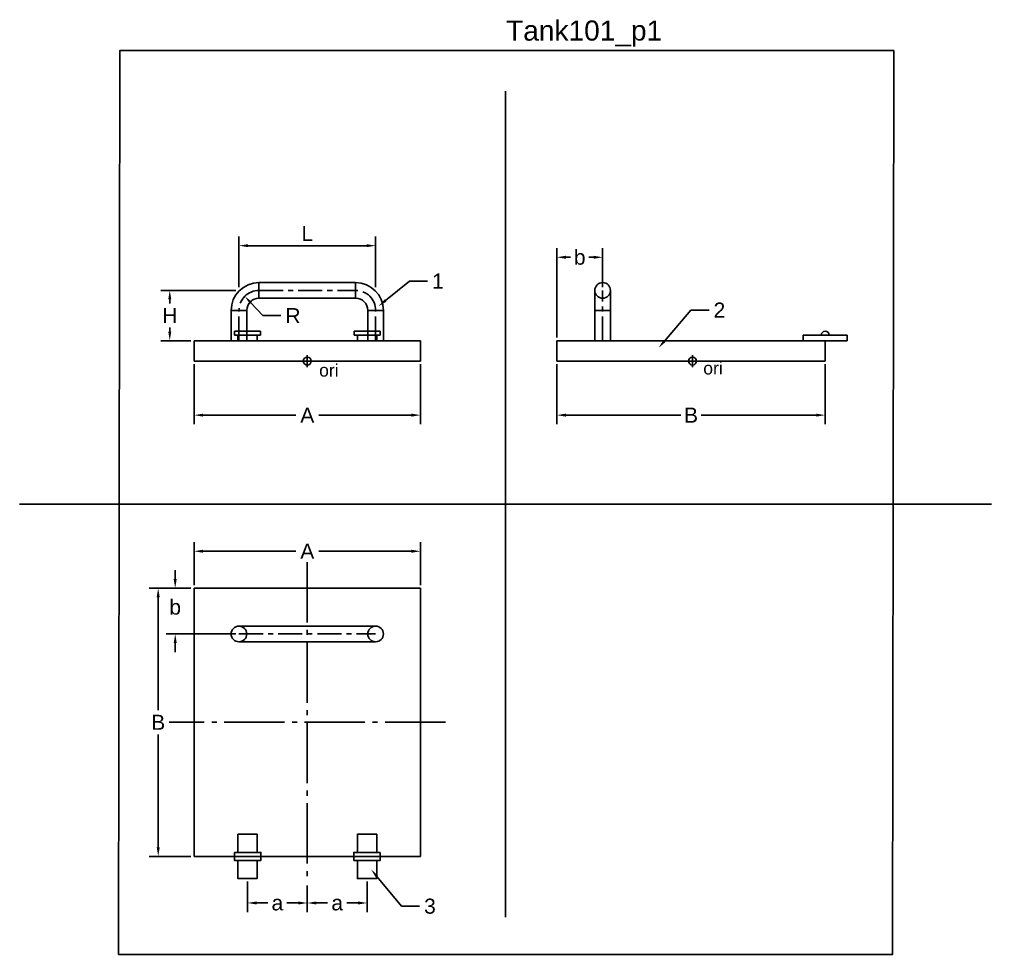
# Model space of a CAD drawing. Header units: inches. Extents: x 9.7 to 95.1, y 3.4 to 60.9.
# Drawn here: x 75.76 to 95.11, y 3.38 to 22 of the extents above; entities that cross this region are included whole.
import ezdxf
from ezdxf import colors
from ezdxf.entities.mleader import LeaderData, LeaderLine
from ezdxf.math import Vec2, Vec3

# ---------------------------------------------------------------- set-up
doc = ezdxf.new("R2010")
doc.units = ezdxf.units.IN
doc.header["$MEASUREMENT"] = 0
doc.linetypes.add('ACAD_ISO04W100', pattern=[30, 24, -3, 0, -3])
doc.styles.get("Standard").update_dxf_attribs({"font": 'arial.ttf'})
doc.dimstyles.get("Standard").update_dxf_attribs({"dimtxt": 0.18, "dimasz": 0.18, "dimexe": 0.18, "dimexo": 0.0625, "dimgap": 0.09, "dimtad": 0, "dimtih": 1, "dimtoh": 1, "dimdec": 4, "dimzin": 0, "dimdsep": 46, "dimtxsty": 'Standard', "dimcen": 0.09, "dimadec": 0, "dimazin": 0, "dimtfac": 1, "dimtdec": 4, "dimtofl": 0, "dimtmove": 0, "dimatfit": 3, "dimfxl": 1, "dimtolj": 1, "dimtzin": 0, "dimarcsym": 0})

# ---------------------------------------------------------------- blocks, each defined once
blk = doc.blocks.new('*D1')
at = {"color": 0, "linetype": 'Continuous', "lineweight": -2, "transparency": 16777216}
for p, q in [((79.239, 10.738), (79.239, 11.591)), ((83.745, 10.738), (83.745, 11.591)), ((79.419, 11.411), (81.262, 11.411)), ((83.565, 11.411), (81.722, 11.411))]:
    blk.add_line(p, q, dxfattribs=at)
at = {"color": 0, "linetype": 'Continuous', "transparency": 16777216}
for points in [[(79.419, 11.441), (79.419, 11.381), (79.239, 11.411)], [(83.565, 11.441), (83.565, 11.381), (83.745, 11.411)]]:
    blk.add_solid(points, dxfattribs=at)
at = {"layer": 'Defpoints', "color": 0, "linetype": 'Continuous', "transparency": 16777216}
for p in [(83.745, 11.411), (79.239, 10.676), (83.745, 10.676)]:
    blk.add_point(p, dxfattribs=at)
at = {"color": 0, "linetype": 'Continuous', "transparency": 16777216, "insert": (81.492, 11.411), "char_height": 0.3, "attachment_point": 5}
blk.add_mtext('\\A1;A', dxfattribs=at)
blk = doc.blocks.new('*D2')
at = {"color": 0, "linetype": 'Continuous', "lineweight": -2, "transparency": 16777216}
for p, q in [((79.176, 10.676), (78.345, 10.676)), ((78.525, 10.496), (78.525, 8.245)), ((78.525, 5.514), (78.525, 7.765)), ((79.176, 5.334), (78.345, 5.334))]:
    blk.add_line(p, q, dxfattribs=at)
at = {"color": 0, "linetype": 'Continuous', "transparency": 16777216}
for points in [[(78.495, 10.496), (78.555, 10.496), (78.525, 10.676)], [(78.495, 5.514), (78.555, 5.514), (78.525, 5.334)]]:
    blk.add_solid(points, dxfattribs=at)
at = {"layer": 'Defpoints', "color": 0, "linetype": 'Continuous', "transparency": 16777216}
for p in [(79.239, 10.676), (78.525, 5.334), (79.239, 5.334)]:
    blk.add_point(p, dxfattribs=at)
at = {"color": 0, "linetype": 'Continuous', "transparency": 16777216, "insert": (78.525, 8.005), "char_height": 0.3, "attachment_point": 5}
blk.add_mtext('\\A1;B', dxfattribs=at)
blk = doc.blocks.new('*D3')
at = {"color": 0, "linetype": 'Continuous', "lineweight": -2, "transparency": 16777216}
for p, q in [((80.132, 16.666), (80.132, 17.675)), ((82.852, 16.666), (82.852, 17.675)), ((80.312, 17.495), (82.672, 17.495))]:
    blk.add_line(p, q, dxfattribs=at)
at = {"color": 0, "linetype": 'Continuous', "transparency": 16777216}
for points in [[(80.312, 17.525), (80.312, 17.465), (80.132, 17.495)], [(82.672, 17.525), (82.672, 17.465), (82.852, 17.495)]]:
    blk.add_solid(points, dxfattribs=at)
at = {"layer": 'Defpoints', "color": 0, "linetype": 'Continuous', "transparency": 16777216}
for p in [(82.852, 17.495), (80.132, 16.604), (82.852, 16.604)]:
    blk.add_point(p, dxfattribs=at)
at = {"color": 0, "linetype": 'Continuous', "transparency": 16777216, "insert": (81.492, 17.735), "char_height": 0.3, "attachment_point": 5}
blk.add_mtext('\\A1;L', dxfattribs=at)
blk = doc.blocks.new('*D4')
at = {"color": 0, "linetype": 'Continuous', "lineweight": -2, "transparency": 16777216}
for p, q in [((80.069, 16.604), (78.575, 16.604)), ((78.755, 16.424), (78.755, 16.343)), ((78.755, 15.782), (78.755, 15.863)), ((79.176, 15.602), (78.575, 15.602))]:
    blk.add_line(p, q, dxfattribs=at)
at = {"color": 0, "linetype": 'Continuous', "transparency": 16777216}
for points in [[(78.725, 16.424), (78.785, 16.424), (78.755, 16.604)], [(78.725, 15.782), (78.785, 15.782), (78.755, 15.602)]]:
    blk.add_solid(points, dxfattribs=at)
at = {"layer": 'Defpoints', "color": 0, "linetype": 'Continuous', "transparency": 16777216}
for p in [(78.755, 16.604), (80.132, 16.604), (79.239, 15.602)]:
    blk.add_point(p, dxfattribs=at)
at = {"color": 0, "linetype": 'Continuous', "transparency": 16777216, "insert": (78.755, 16.103), "char_height": 0.3, "attachment_point": 5}
blk.add_mtext('\\A1;H', dxfattribs=at)
blk = doc.blocks.new('*D5')
at = {"color": 0, "linetype": 'Continuous', "lineweight": -2, "transparency": 16777216}
for p, q in [((86.457, 15.665), (86.457, 17.444)), ((87.369, 16.666), (87.369, 17.444)), ((86.637, 17.264), (86.729, 17.264)), ((87.189, 17.264), (87.097, 17.264))]:
    blk.add_line(p, q, dxfattribs=at)
at = {"color": 0, "linetype": 'Continuous', "transparency": 16777216}
for points in [[(86.637, 17.294), (86.637, 17.234), (86.457, 17.264)], [(87.189, 17.294), (87.189, 17.234), (87.369, 17.264)]]:
    blk.add_solid(points, dxfattribs=at)
at = {"layer": 'Defpoints', "color": 0, "linetype": 'Continuous', "transparency": 16777216}
for p in [(87.369, 17.264), (87.369, 16.604), (86.457, 15.602)]:
    blk.add_point(p, dxfattribs=at)
at = {"color": 0, "linetype": 'Continuous', "transparency": 16777216, "insert": (86.913, 17.264), "char_height": 0.3, "attachment_point": 5}
blk.add_mtext('\\A1;b', dxfattribs=at)
blk = doc.blocks.new('*D6')
at = {"color": 0, "linetype": 'Continuous', "lineweight": -2, "transparency": 16777216}
for p, q in [((80.301, 4.832), (80.301, 4.227)), ((81.492, 4.754), (81.492, 4.227)), ((80.481, 4.407), (80.706, 4.407)), ((81.312, 4.407), (81.087, 4.407))]:
    blk.add_line(p, q, dxfattribs=at)
at = {"color": 0, "linetype": 'Continuous', "transparency": 16777216}
for points in [[(80.481, 4.437), (80.481, 4.377), (80.301, 4.407)], [(81.312, 4.437), (81.312, 4.377), (81.492, 4.407)]]:
    blk.add_solid(points, dxfattribs=at)
at = {"layer": 'Defpoints', "color": 0, "linetype": 'Continuous', "transparency": 16777216}
for p in [(80.301, 4.894), (81.492, 4.816), (81.492, 4.407)]:
    blk.add_point(p, dxfattribs=at)
at = {"color": 0, "linetype": 'Continuous', "transparency": 16777216, "insert": (80.896, 4.407), "char_height": 0.3, "attachment_point": 5}
blk.add_mtext('\\A1;a', dxfattribs=at)
blk = doc.blocks.new('*D7')
at = {"color": 0, "linetype": 'Continuous', "lineweight": -2, "transparency": 16777216}
for p, q in [((81.492, 4.754), (81.492, 4.227)), ((82.682, 4.832), (82.682, 4.227)), ((81.672, 4.407), (81.897, 4.407)), ((82.502, 4.407), (82.277, 4.407))]:
    blk.add_line(p, q, dxfattribs=at)
at = {"color": 0, "linetype": 'Continuous', "transparency": 16777216}
for points in [[(81.672, 4.437), (81.672, 4.377), (81.492, 4.407)], [(82.502, 4.437), (82.502, 4.377), (82.682, 4.407)]]:
    blk.add_solid(points, dxfattribs=at)
at = {"layer": 'Defpoints', "color": 0, "linetype": 'Continuous', "transparency": 16777216}
for p in [(82.682, 4.894), (81.492, 4.816), (81.492, 4.407)]:
    blk.add_point(p, dxfattribs=at)
at = {"color": 0, "linetype": 'Continuous', "transparency": 16777216, "insert": (82.087, 4.407), "char_height": 0.3, "attachment_point": 5}
blk.add_mtext('\\A1;a', dxfattribs=at)
blk = doc.blocks.new('*D8')
at = {"color": 0, "linetype": 'Continuous', "lineweight": -2, "transparency": 16777216}
for p, q in [((79.239, 15.134), (79.239, 13.941)), ((83.745, 15.134), (83.745, 13.941)), ((79.419, 14.121), (81.262, 14.121)), ((83.565, 14.121), (81.722, 14.121))]:
    blk.add_line(p, q, dxfattribs=at)
at = {"color": 0, "linetype": 'Continuous', "transparency": 16777216}
for points in [[(79.419, 14.151), (79.419, 14.091), (79.239, 14.121)], [(83.565, 14.151), (83.565, 14.091), (83.745, 14.121)]]:
    blk.add_solid(points, dxfattribs=at)
at = {"layer": 'Defpoints', "color": 0, "linetype": 'Continuous', "transparency": 16777216}
for p in [(79.239, 15.197), (83.745, 15.197), (83.745, 14.121)]:
    blk.add_point(p, dxfattribs=at)
at = {"color": 0, "linetype": 'Continuous', "transparency": 16777216, "insert": (81.492, 14.121), "char_height": 0.3, "attachment_point": 5}
blk.add_mtext('\\A1;A', dxfattribs=at)
blk = doc.blocks.new('*D9')
at = {"color": 0, "linetype": 'Continuous', "lineweight": -2, "transparency": 16777216}
for p, q in [((86.457, 15.134), (86.457, 13.941)), ((91.799, 15.134), (91.799, 13.941)), ((86.637, 14.121), (88.924, 14.121)), ((91.619, 14.121), (89.331, 14.121))]:
    blk.add_line(p, q, dxfattribs=at)
at = {"color": 0, "linetype": 'Continuous', "transparency": 16777216}
for points in [[(86.637, 14.151), (86.637, 14.091), (86.457, 14.121)], [(91.619, 14.151), (91.619, 14.091), (91.799, 14.121)]]:
    blk.add_solid(points, dxfattribs=at)
at = {"layer": 'Defpoints', "color": 0, "linetype": 'Continuous', "transparency": 16777216}
for p in [(86.457, 15.197), (91.799, 15.197), (91.799, 14.121)]:
    blk.add_point(p, dxfattribs=at)
at = {"color": 0, "linetype": 'Continuous', "transparency": 16777216, "insert": (89.128, 14.121), "char_height": 0.3, "attachment_point": 5}
blk.add_mtext('\\A1;B', dxfattribs=at)
blk = doc.blocks.new('*D10')
at = {"color": 0, "linetype": 'Continuous', "lineweight": -2, "transparency": 16777216}
for p, q in [((78.863, 10.856), (78.863, 11.036)), ((79.176, 10.676), (78.683, 10.676)), ((80.069, 9.763), (78.683, 9.763)), ((78.863, 9.583), (78.863, 9.403))]:
    blk.add_line(p, q, dxfattribs=at)
at = {"color": 0, "linetype": 'Continuous', "transparency": 16777216}
for points in [[(78.833, 10.856), (78.893, 10.856), (78.863, 10.676)], [(78.833, 9.583), (78.893, 9.583), (78.863, 9.763)]]:
    blk.add_solid(points, dxfattribs=at)
at = {"layer": 'Defpoints', "color": 0, "linetype": 'Continuous', "transparency": 16777216}
for p in [(78.863, 10.676), (79.239, 10.676), (80.132, 9.763)]:
    blk.add_point(p, dxfattribs=at)
at = {"color": 0, "linetype": 'Continuous', "transparency": 16777216, "insert": (78.863, 10.297), "char_height": 0.3, "attachment_point": 5}
blk.add_mtext('\\A1;b', dxfattribs=at)

msp = doc.modelspace()

# ---------------------------------------------------------------- linework, layer by layer
at = {"color": 4}
for p, q in [((85.43609, 20.57482), (85.43609, 4.12465)), ((75.76341, 12.34973), (95.10878, 12.34973))]:
    msp.add_line(p, q, dxfattribs=at)
at = {"color": 5}
for p, q in [((80.53016, 16.44859), (80.53016, 16.75929)), ((80.53016, 16.75929), (82.4532, 16.75929)), ((82.4532, 16.44859), (82.4532, 16.75929)), ((82.4532, 16.44859), (80.53016, 16.44859)), ((87.21396, 15.60209), (87.21396, 16.60394)), ((87.52465, 15.60209), (87.52465, 16.60394)), ((79.97634, 15.60209), (79.97634, 16.20547)), ((80.28704, 16.20547), (79.97634, 16.20547)), ((80.28704, 15.60209), (80.28704, 16.20547)), ((82.69632, 15.60209), (82.69632, 16.20547)), ((82.69632, 16.20547), (83.00702, 16.20547)), ((83.00702, 15.60209), (83.00702, 16.20547)), ((87.21396, 16.20547), (87.52465, 16.20547)), ((80.13169, 9.91876), (81.49168, 9.91876)), ((82.85167, 9.91876), (81.49168, 9.91876)), ((80.13169, 9.60807), (81.49168, 9.60807)), ((82.85167, 9.60807), (81.49168, 9.60807))]:
    msp.add_line(p, q, dxfattribs=at)
at = {"color": 5, "linetype": 'ACAD_ISO04W100', "ltscale": 0.02}
for p, q in [((80.53016, 16.60394), (82.4532, 16.60394)), ((87.3693, 15.60209), (87.3693, 16.60394)), ((80.13169, 15.60209), (80.13169, 16.20547)), ((82.85167, 15.60209), (82.85167, 16.20547)), ((80.13169, 9.76341), (82.85167, 9.76341))]:
    msp.add_line(p, q, dxfattribs=at)
at = {"color": 1, "linetype": 'Continuous'}
for p, q in [((80.56186, 15.79268), (80.0407, 15.79268)), ((80.0407, 15.71235), (80.0407, 15.79268)), ((80.56186, 15.71235), (80.0407, 15.71235)), ((80.1099, 15.60209), (80.1099, 15.71235)), ((80.49266, 15.60209), (80.49266, 15.71235)), ((80.49266, 15.60209), (80.49266, 15.71235)), ((80.56186, 15.71235), (80.56186, 15.79268)), ((82.4215, 15.79268), (82.94267, 15.79268)), ((82.4215, 15.71235), (82.4215, 15.79268)), ((82.4215, 15.71235), (82.94267, 15.71235)), ((82.4907, 15.60209), (82.4907, 15.71235)), ((82.4907, 15.60209), (82.4907, 15.71235)), ((82.87347, 15.60209), (82.87347, 15.71235)), ((82.94267, 15.71235), (82.94267, 15.79268)), ((91.35881, 15.60209), (91.35881, 15.71235)), ((91.35881, 15.71235), (92.23858, 15.71235)), ((91.71837, 15.71235), (91.87902, 15.71235)), ((92.23858, 15.60209), (92.23858, 15.71235)), ((79.23873, 15.19667), (79.23873, 15.60209)), ((79.23873, 15.60209), (83.74464, 15.60209)), ((83.74464, 15.19667), (83.74464, 15.60209)), ((86.45676, 15.19667), (86.45676, 15.60209)), ((86.45676, 15.60209), (91.79869, 15.60209)), ((91.35881, 15.60209), (92.23858, 15.60209)), ((91.79869, 15.19667), (91.79869, 15.60209)), ((81.49168, 15.07908), (81.49168, 15.31426)), ((89.15774, 15.07908), (89.15774, 15.31426)), ((79.23873, 15.19667), (83.74464, 15.19667)), ((81.37409, 15.19667), (81.60927, 15.19667)), ((86.45676, 15.19667), (91.79869, 15.19667)), ((89.04015, 15.19667), (89.27534, 15.19667))]:
    msp.add_line(p, q, dxfattribs=at)
at = {"color": 1, "linetype": 'ACAD_ISO04W100', "ltscale": 0.05}
for p, q in [((81.49168, 11.19373), (81.49168, 4.81625)), ((84.23905, 8.00499), (78.74432, 8.00499))]:
    msp.add_line(p, q, dxfattribs=at)
at = {"color": 1}
for p, q in [((79.23873, 10.67596), (79.23873, 5.33402)), ((83.74464, 10.67596), (79.23873, 10.67596)), ((83.74464, 10.67596), (83.74464, 5.33402)), ((83.74464, 5.33402), (79.23873, 5.33402))]:
    msp.add_line(p, q, dxfattribs=at)
msp.add_line((83.74464, 5.33402), (79.23873, 5.33402))
at = {"color": 1, "linetype": 'Continuous'}
for points in [[(77.73609, 3.37976), (93.13609, 3.37976), (93.1612, 21.37955), (77.7612, 21.37955)], [(80.1099, 5.41435), (80.49266, 5.41435), (80.49266, 5.77391), (80.1099, 5.77391)], [(82.87347, 5.41435), (82.4907, 5.41435), (82.4907, 5.77391), (82.87347, 5.77391)], [(80.0407, 5.41435), (80.56777, 5.41435), (80.56777, 5.2537), (80.0407, 5.2537)], [(80.1099, 5.2537), (80.49266, 5.2537), (80.49266, 4.89414), (80.1099, 4.89414)], [(82.94267, 5.41435), (82.4156, 5.41435), (82.4156, 5.2537), (82.94267, 5.2537)], [(82.87347, 5.2537), (82.4907, 5.2537), (82.4907, 4.89414), (82.87347, 4.89414)]]:
    msp.add_lwpolyline(points, close=True, dxfattribs=at)
at = {"color": 5}
for centre in [(87.3693, 16.60394), (80.13169, 9.76341), (82.85167, 9.76341)]:
    msp.add_circle(centre, 0.15535, dxfattribs=at)
at = {"color": 1, "linetype": 'Continuous'}
for centre in [(81.49168, 15.19667), (89.15774, 15.19667)]:
    msp.add_circle(centre, 0.07848, dxfattribs=at)
at = {"color": 5}
for centre, radius, start, end in [((80.53016, 16.20547), 0.55382, 90, 180), ((82.4532, 16.20547), 0.55382, 0, 90), ((80.53016, 16.20547), 0.24312, 90, 180), ((82.4532, 16.20547), 0.24312, 0, 90)]:
    msp.add_arc(centre, radius, start, end, dxfattribs=at)
at = {"color": 5, "linetype": 'ACAD_ISO04W100', "ltscale": 0.02}
for centre, start, end in [((80.53016, 16.20547), 90, 180), ((82.4532, 16.20547), 0, 90)]:
    msp.add_arc(centre, 0.39847, start, end, dxfattribs=at)
at = {"color": 1, "linetype": 'Continuous'}
msp.add_arc((91.79869, 15.71235), 0.08033, 0, 180, dxfattribs=at)

# ---------------------------------------------------------------- texts
at = {"color": 1, "linetype": 'Continuous', "width": 1.332267629550188e-15, "attachment_point": 1}
for s, insert, char_height in [(' Tank101_p1', (85.29255, 21.97872), 0.4), (' ori', (81.63033, 15.13885), 0.25), (' ori', (89.2743, 15.18112), 0.25)]:
    msp.add_mtext(s, dxfattribs=dict(at, insert=insert, char_height=char_height))

# ---------------------------------------------------------------- dimensions: what is measured, and where the dimension line sits
at = {"color": 1, "linetype": 'Continuous'}
for base, p1, p2, text, override, picture, middle in [((82.85167, 17.4954), (80.13169, 16.60394), (82.85167, 16.60394), 'L', {"dimtxt": 0.3, "dimtad": 3, "dimtih": 0}, '*D3', (81.49168, 17.7354)), ((87.3693, 17.26422), (86.45676, 15.60209), (87.3693, 16.60394), 'b', {"dimtxt": 0.3}, '*D5', (86.91303, 17.26422)), ((83.74464, 14.12065), (79.23873, 15.19667), (83.74464, 15.19667), 'A', {"dimtxt": 0.3}, '*D8', (81.49168, 14.12065)), ((91.79869, 14.12065), (86.45676, 15.19667), (91.79869, 15.19667), 'B', {"dimtxt": 0.3}, '*D9', (89.12773, 14.12065)), ((83.74464, 11.41134), (79.23873, 10.67596), (83.74464, 10.67596), 'A', {"dimtxt": 0.3}, '*D1', (81.49168, 11.41134)), ((81.49168, 4.40722), (80.30128, 4.89414), (81.49168, 4.81625), 'a', {"dimtxt": 0.3}, '*D6', (80.89648, 4.40722))]:
    dim = msp.add_linear_dim(base=base, p1=p1, p2=p2, text=text, dimstyle='Standard', override=override, dxfattribs=at)
    dim.commit()
    dim.dimension.update_dxf_attribs({"geometry": picture, "text_midpoint": middle})
for base, p1, p2, text, picture, middle in [((78.75474, 16.60394), (79.23873, 15.60209), (80.13169, 16.60394), 'H', '*D4', (78.75474, 16.10302)), ((78.86334, 10.67596), (80.13169, 9.76341), (79.23873, 10.67596), 'b', '*D10', (78.86334, 10.29704))]:
    dim = msp.add_linear_dim(base=base, p1=p1, p2=p2, angle=90, text=text, dimstyle='Standard', override={"dimtxt": 0.3}, dxfattribs=at)
    dim.commit()
    dim.dimension.update_dxf_attribs({"geometry": picture, "text_midpoint": middle, "dimtype": 160})
for base, p1, p2, angle, text, picture, middle in [((78.52518, 5.33402), (79.23873, 10.67596), (79.23873, 5.33402), 90, 'B', '*D2', (78.52518, 8.00499)), ((81.49168, 4.40722), (82.68208, 4.89414), (81.49168, 4.81625), 180, 'a', '*D7', (82.08688, 4.40722))]:
    dim = msp.add_linear_dim(base=base, p1=p1, p2=p2, angle=angle, text=text, dimstyle='Standard', override={"dimtxt": 0.3}, dxfattribs=at)
    dim.commit()
    dim.dimension.update_dxf_attribs({"geometry": picture, "text_midpoint": middle})

# ---------------------------------------------------------------- leaders
ml = msp.add_multileader_mtext('Standard', dxfattribs=at)
ml.set_content('1', color=1)
ml.set_leader_properties()
ml.build(insert=Vec2(0, 0))
ml.multileader.update_dxf_attribs({"dogleg_length": 0.36, "arrow_head_size": 0.18})
ctx = ml.context
ctx.base_point, ctx.char_height, ctx.arrow_head_size, ctx.landing_gap_size, ctx.plane_origin = Vec3(83.88573, 16.79125), 0.3, 0.18, 0.09, Vec3(82.9098, 16.28972)
notes = []
notes.append((ctx, [(0, (1, 1, 0), (83.52573, 16.79125), (1, 0), 0.36, [(0, [(82.9098, 16.28972)], 0, [])])]))
ctx.mtext.insert, ctx.mtext.flow_direction = Vec3(83.97573, 16.94125), 5
ml = msp.add_multileader_mtext('Standard', dxfattribs=at)
ml.set_content('R', color=1)
ml.set_leader_properties()
ml.build(insert=Vec2(0, 0))
ml.multileader.update_dxf_attribs({"dogleg_length": 0.36, "arrow_head_size": 0.18})
ctx = ml.context
ctx.base_point, ctx.char_height, ctx.arrow_head_size, ctx.landing_gap_size, ctx.plane_origin = Vec3(80.96505, 16.10238), 0.3, 0.18, 0.09, Vec3(80.2484, 16.48723)
notes.append((ctx, [(0, (1, 1, 0), (80.60505, 16.10238), (1, 0), 0.36, [(0, [(80.2484, 16.48723)], 0, [])])]))
ctx.mtext.insert, ctx.mtext.flow_direction = Vec3(81.05505, 16.25238), 5
ml = msp.add_multileader_mtext('Standard', dxfattribs=at)
ml.set_content('2', color=1)
ml.set_leader_properties()
ml.build(insert=Vec2(0, 0))
ml.multileader.update_dxf_attribs({"dogleg_length": 0.36, "arrow_head_size": 0.18})
ctx = ml.context
ctx.base_point, ctx.char_height, ctx.arrow_head_size, ctx.landing_gap_size, ctx.plane_origin = Vec3(89.48638, 16.21278), 0.3, 0.18, 0.09, Vec3(88.48334, 15.46002)
notes.append((ctx, [(0, (1, 1, 0), (89.12638, 16.21278), (1, 0), 0.36, [(0, [(88.48334, 15.46002)], 0, [])])]))
ctx.mtext.insert, ctx.mtext.flow_direction = Vec3(89.57638, 16.36278), 5
ml = msp.add_multileader_mtext('Standard', dxfattribs=at)
ml.set_content('3', color=1)
ml.set_leader_properties()
ml.build(insert=Vec2(0, 0))
ml.multileader.update_dxf_attribs({"dogleg_length": 0.36, "arrow_head_size": 0.18})
ctx = ml.context
ctx.base_point, ctx.char_height, ctx.arrow_head_size, ctx.landing_gap_size, ctx.plane_origin = Vec3(83.72598, 4.34108), 0.3, 0.18, 0.09, Vec3(82.76167, 5.07573)
notes.append((ctx, [(0, (1, 1, 0), (83.36598, 4.34108), (1, 0), 0.36, [(0, [(82.76167, 5.07573)], 0, [])])]))
ctx.mtext.insert, ctx.mtext.flow_direction = Vec3(83.81598, 4.49374), 5
for ctx, leaders in notes:
    for number, flags, end, landing, length, lines in leaders:
        leader = LeaderData()
        leader.index, (leader.has_last_leader_line, leader.has_dogleg_vector, leader.attachment_direction) = number, flags
        leader.last_leader_point, leader.dogleg_vector, leader.dogleg_length = Vec3(end), Vec3(landing), length
        for number, points, colour, breaks in lines:
            line = LeaderLine()
            line.index, line.vertices, line.color, line.breaks = number, Vec3.list(points), colors.encode_raw_color(colour), breaks
            leader.lines.append(line)
        ctx.leaders.append(leader)

doc.saveas('drawing.dxf')
